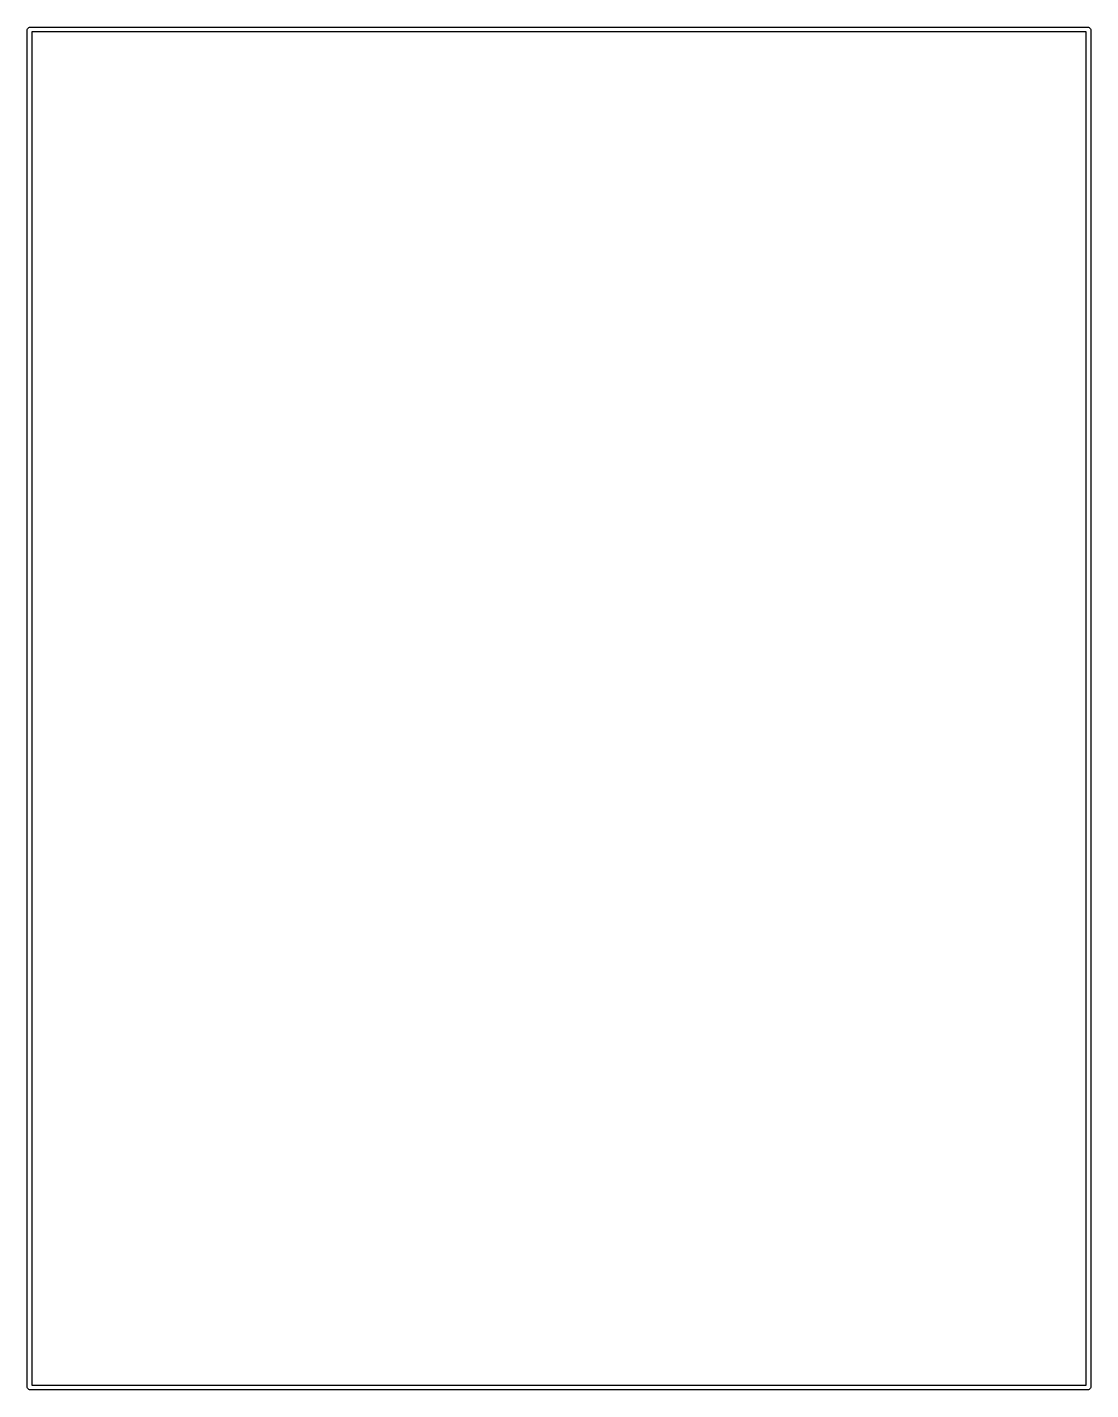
# Model space of a CAD drawing. Extents: x 98.2 to 109.5, y -111 to -96.5.
import ezdxf

# ---------------------------------------------------------------- set-up
doc = ezdxf.new("R2010")
doc.units = 0
doc.layers.add('BLACK', color=7, linetype='CONTINUOUS')

msp = doc.modelspace()

# ---------------------------------------------------------------- linework, layer by layer
at = {"layer": 'BLACK', "linetype": 'CONTINUOUS'}
for p, q in [((98.175, -96.55), (98.176903, -96.540433)), ((98.176903, -96.540433), (98.190433, -96.526903)), ((98.190433, -96.526903), (98.2, -96.525)), ((98.2, -96.525), (109.45, -96.525)), ((109.45, -96.525), (109.459567, -96.526903)), ((109.459567, -96.526903), (109.473097, -96.540433)), ((109.473097, -96.540433), (109.475, -96.55)), ((98.175, -110.975), (98.175, -96.55)), ((98.225, -96.575), (98.225, -110.95)), ((109.425, -96.575), (98.225, -96.575)), ((109.425, -110.95), (109.425, -96.575)), ((109.475, -96.55), (109.475, -110.975)), ((98.176903, -110.984567), (98.175, -110.975)), ((98.190433, -110.998097), (98.176903, -110.984567)), ((98.2, -111), (98.190433, -110.998097)), ((109.45, -111), (98.2, -111)), ((98.225, -110.95), (109.425, -110.95)), ((109.459567, -110.998097), (109.45, -111)), ((109.473097, -110.984567), (109.459567, -110.998097)), ((109.475, -110.975), (109.473097, -110.984567))]:
    msp.add_line(p, q, dxfattribs=at)

doc.saveas('drawing.dxf')
